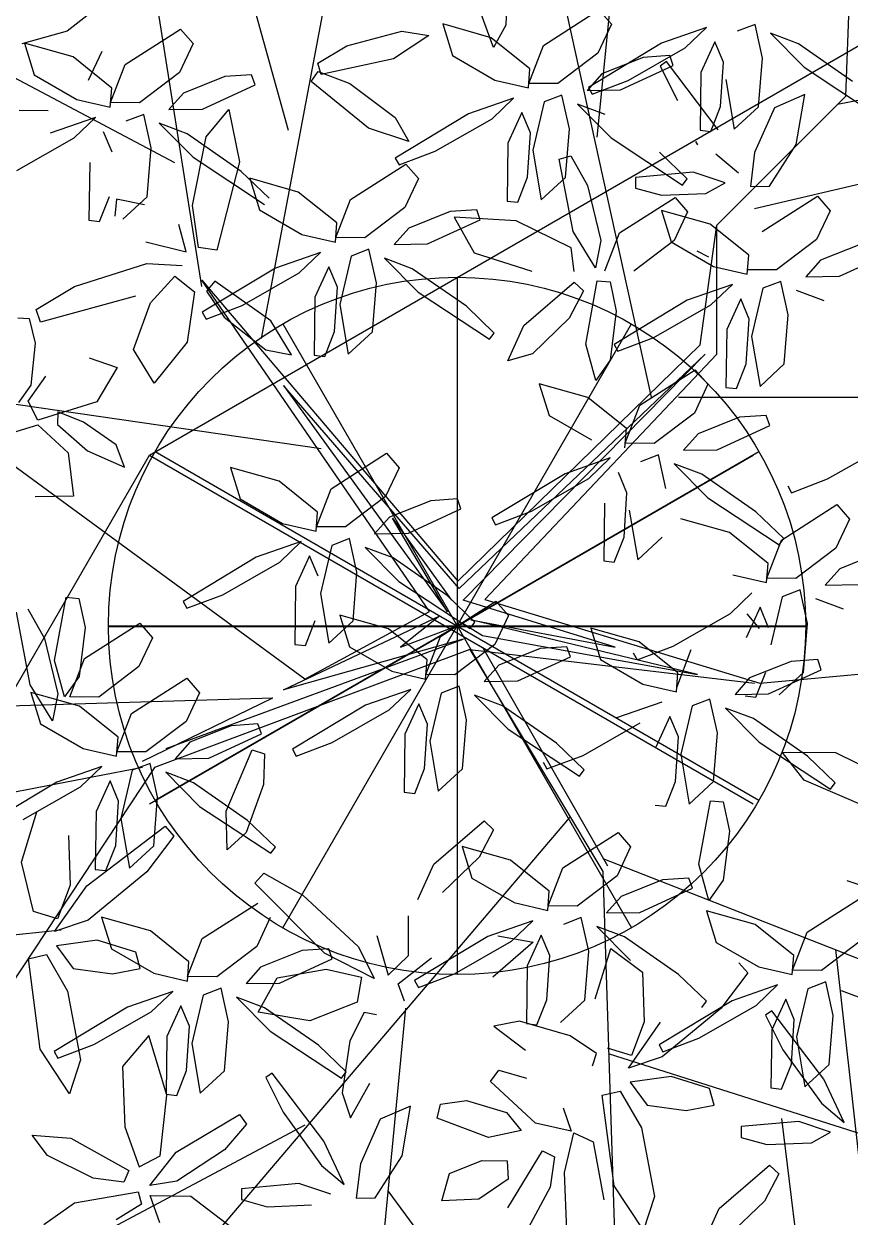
# Model space of a CAD drawing. Extents: x 8365 to 8547, y -347 to -272.
# Drawn here: x 8491.501 to 8492.212, y -305.168 to -304.141 of the extents above; entities that cross this region are included whole.
import ezdxf

# ---------------------------------------------------------------- set-up
doc = ezdxf.new("R2010")
doc.units = 0
doc.layers.get('0').update_dxf_attribs({"linetype": 'CONTINUOUS'})
doc.layers.add('1', color=7, linetype='CONTINUOUS')

msp = doc.modelspace()

# ---------------------------------------------------------------- linework, layer by layer
at = {"color": 44}
for p, q in [((8492.0408, -304.4619), (8491.9336, -303.9753)), ((8491.7053, -304.4115), (8491.7845, -303.9921)), ((8491.9942, -304.2382), (8492.0175, -304.0033)), ((8491.7286, -304.2326), (8491.668, -304.0145)), ((8491.654, -304.3668), (8491.6027, -304.0424)), ((8492.208, -304.2031), (8492.2133, -304.0648)), ((8491.6307, -304.2605), (8491.4303, -304.1543)), ((8492.0971, -304.314), (8492.208, -304.2031)), ((8492.1294, -304.2997), (8492.2972, -304.2605)), ((8492.0828, -304.4171), (8492.0971, -304.314)), ((8492.0971, -304.4249), (8492.0971, -304.314)), ((8491.8497, -304.6464), (8491.654, -304.3612)), ((8491.654, -304.3612), (8491.8743, -304.6202)), ((8491.8743, -304.6202), (8492.0828, -304.4171)), ((8492.087, -304.425), (8491.8753, -304.6265)), ((8491.8787, -304.6367), (8492.087, -304.425)), ((8491.8975, -304.6362), (8492.0971, -304.4249)), ((8491.7565, -304.5066), (8491.2578, -304.4339)), ((8491.8753, -304.6265), (8491.7241, -304.4519)), ((8491.7241, -304.4519), (8491.8652, -304.6467)), ((8492.0641, -304.4619), (8492.3484, -304.4619)), ((8491.7426, -304.7046), (8491.4722, -304.5066)), ((8491.8652, -304.6467), (8491.8181, -304.5661)), ((8491.8181, -304.5661), (8491.8686, -304.6367)), ((8492.0097, -304.677), (8491.8787, -304.6367)), ((8491.8975, -304.6362), (8492.134, -304.708)), ((8491.7241, -304.7139), (8491.8586, -304.6501)), ((8491.7426, -304.7046), (8491.8497, -304.6464)), ((8491.8586, -304.6501), (8491.8249, -304.677)), ((8491.8853, -304.6535), (8492.0097, -304.677)), ((8492.0803, -304.7005), (8491.8853, -304.6535)), ((8491.8249, -304.677), (8491.8787, -304.6568)), ((8491.8787, -304.6568), (8491.8955, -304.667)), ((8491.6233, -304.7644), (8491.8787, -304.6702)), ((8491.8787, -304.6702), (8491.7241, -304.7139)), ((8491.8955, -304.667), (8492.0803, -304.7005)), ((8491.8955, -304.677), (8492.003, -304.8652)), ((8491.8844, -304.6791), (8491.6131, -304.7807)), ((8491.8844, -304.6791), (8491.9989, -304.8702)), ((8491.8844, -304.6791), (8492.1294, -304.708)), ((8492.134, -304.708), (8492.3205, -304.6912)), ((8491.2159, -304.7359), (8491.715, -304.7206)), ((8491.6027, -304.7751), (8491.715, -304.7206)), ((8491.6027, -304.7807), (8491.2532, -304.8478)), ((8491.6131, -304.7807), (8491.4023, -305.0995)), ((8491.9702, -304.8236), (8491.6167, -305.2393)), ((8491.9989, -304.859), (8492.4277, -305.0268)), ((8491.9989, -304.8702), (8492.0129, -305.3008)), ((8491.5328, -304.9205), (8491.2718, -304.9485)), ((8492.1993, -304.9373), (8492.2273, -305.189)), ((8491.8291, -304.9877), (8491.7985, -305.3064)), ((8492.0035, -305.0268), (8492.3205, -305.1274)), ((8492.1527, -305.0827), (8492.1713, -305.2337)), ((8491.7425, -305.0883), (8491.5328, -305.2001)), ((8491.814, -305.1449), (8491.929, -305.3008))]:
    msp.add_line(p, q, dxfattribs=at)
at = {"color": 62}
for p, q in [((8491.9169, -304.098), (8491.9156, -304.1419)), ((8491.9049, -304.1612), (8491.8935, -304.1298)), ((8491.9478, -304.1593), (8491.9955, -304.1288)), ((8491.9955, -304.1288), (8492.0063, -304.1412)), ((8491.903, -304.1528), (8491.8612, -304.1409)), ((8491.8612, -304.1409), (8491.8696, -304.1681)), ((8491.9156, -304.1419), (8491.9049, -304.1612)), ((8492.0063, -304.1412), (8491.9946, -304.166)), ((8491.8493, -304.1508), (8491.8188, -304.1709)), ((8491.8259, -304.1471), (8491.8493, -304.1508)), ((8491.9362, -304.1794), (8491.903, -304.1528)), ((8492.0883, -304.1439), (8492.0494, -304.1574)), ((8492.0699, -304.1615), (8492.0883, -304.1439)), ((8491.9352, -304.192), (8491.9478, -304.1593)), ((8492.0494, -304.1574), (8491.9865, -304.1955)), ((8492.0207, -304.1896), (8492.0699, -304.1615)), ((8491.8696, -304.1681), (8491.9061, -304.1892)), ((8491.9946, -304.166), (8491.9602, -304.1922)), ((8492.0336, -304.1696), (8491.998, -304.1838)), ((8492.0565, -304.1681), (8492.0336, -304.1696)), ((8492.0537, -304.1733), (8492.0482, -304.1771)), ((8492.0596, -304.1767), (8492.0565, -304.1681)), ((8491.9349, -304.1959), (8491.9362, -304.1794)), ((8491.998, -304.1838), (8491.9854, -304.198)), ((8492.0143, -304.1975), (8492.0596, -304.1767)), ((8492.0482, -304.1771), (8492.0632, -304.2067)), ((8492.0834, -304.1826), (8492.0827, -304.2324)), ((8491.9061, -304.1892), (8491.9349, -304.1959)), ((8491.9602, -304.1922), (8491.9352, -304.192)), ((8491.9897, -304.2014), (8492.0207, -304.1896)), ((8491.9222, -304.2047), (8491.8833, -304.2182)), ((8491.9038, -304.2224), (8491.9222, -304.2047)), ((8491.9638, -304.2021), (8491.9484, -304.208)), ((8491.9702, -304.231), (8491.9638, -304.2021)), ((8491.9854, -304.198), (8492.0143, -304.1975)), ((8491.9865, -304.1955), (8491.9897, -304.2014)), ((8491.9484, -304.208), (8491.9386, -304.2494)), ((8492.0011, -304.2188), (8491.9772, -304.2098)), ((8491.9772, -304.2098), (8492.0062, -304.239)), ((8491.8833, -304.2182), (8491.8204, -304.2563)), ((8491.8546, -304.2504), (8491.9038, -304.2224)), ((8491.9293, -304.2171), (8491.9173, -304.2434)), ((8491.9367, -304.2346), (8491.9293, -304.2171)), ((8491.9342, -304.2728), (8491.9367, -304.2346)), ((8491.9668, -304.273), (8491.9702, -304.231)), ((8492.0827, -304.2324), (8492.0918, -304.2334)), ((8491.9173, -304.2434), (8491.9166, -304.2933)), ((8492.0062, -304.239), (8492.0676, -304.2795)), ((8491.8236, -304.2622), (8491.8546, -304.2504)), ((8491.9386, -304.2494), (8491.9459, -304.2923)), ((8491.9615, -304.2571), (8491.9715, -304.2544)), ((8491.9715, -304.2544), (8491.9858, -304.2798)), ((8492.0716, -304.2741), (8492.0476, -304.2511)), ((8491.8294, -304.2615), (8491.8402, -304.2739)), ((8491.9734, -304.3196), (8491.9615, -304.2571)), ((8491.8402, -304.2739), (8491.8285, -304.2987)), ((8491.9257, -304.2942), (8491.9342, -304.2728)), ((8491.9459, -304.2923), (8491.9668, -304.273)), ((8492.0768, -304.2683), (8492.0271, -304.2729)), ((8492.0271, -304.2729), (8492.0271, -304.2821)), ((8492.0676, -304.2795), (8492.0716, -304.2741)), ((8491.9858, -304.2798), (8491.9971, -304.3273)), ((8492.0271, -304.2821), (8492.0493, -304.2882)), ((8492.0493, -304.2882), (8492.0876, -304.2867)), ((8491.9166, -304.2933), (8491.9257, -304.2942)), ((8492.0134, -304.3206), (8492.0611, -304.2901)), ((8492.0611, -304.2901), (8492.0719, -304.3025)), ((8491.8675, -304.3023), (8491.8319, -304.3165)), ((8491.8904, -304.3008), (8491.8675, -304.3023)), ((8491.9245, -304.3103), (8491.871, -304.3072)), ((8491.871, -304.3072), (8491.8883, -304.3378)), ((8491.8935, -304.3094), (8491.8904, -304.3008)), ((8492.0913, -304.3131), (8492.0494, -304.3013)), ((8492.0494, -304.3013), (8492.0578, -304.3284)), ((8492.0719, -304.3025), (8492.0602, -304.3273)), ((8491.8482, -304.3302), (8491.8935, -304.3094)), ((8491.9716, -304.3336), (8491.9245, -304.3103)), ((8491.9927, -304.3506), (8491.9734, -304.3196)), ((8491.9971, -304.3273), (8491.9927, -304.3506)), ((8492.0008, -304.3533), (8492.0134, -304.3206)), ((8492.0602, -304.3273), (8492.0257, -304.3535)), ((8491.8193, -304.3307), (8491.8482, -304.3302)), ((8491.8883, -304.3378), (8491.9378, -304.3535)), ((8491.9743, -304.3538), (8491.9716, -304.3336)), ((8491.931, -304.4004), (8491.9744, -304.363)), ((8491.9744, -304.363), (8491.9823, -304.3706)), ((8491.9843, -304.4165), (8491.9942, -304.362)), ((8491.9942, -304.362), (8492.0052, -304.3629)), ((8492.0052, -304.3629), (8492.0105, -304.388)), ((8491.7512, -304.3761), (8491.7505, -304.426)), ((8491.8401, -304.3718), (8491.9015, -304.4122)), ((8491.9823, -304.3706), (8491.97, -304.3941)), ((8492.0716, -304.3786), (8492.0086, -304.4166)), ((8491.7725, -304.3822), (8491.7798, -304.425)), ((8492.0105, -304.388), (8492.0052, -304.4302)), ((8492.0428, -304.4108), (8492.092, -304.3827)), ((8491.97, -304.3941), (8491.9383, -304.4246)), ((8491.7596, -304.4269), (8491.7681, -304.4055)), ((8491.7798, -304.425), (8491.8007, -304.4057)), ((8491.9015, -304.4122), (8491.9055, -304.4068)), ((8491.9172, -304.4307), (8491.931, -304.4004)), ((8491.9928, -304.4477), (8491.9843, -304.4165)), ((8492.0086, -304.4166), (8492.0118, -304.4225)), ((8492.0118, -304.4225), (8492.0428, -304.4108)), ((8491.7505, -304.426), (8491.7596, -304.4269)), ((8491.9383, -304.4246), (8491.9172, -304.4307)), ((8492.0052, -304.4302), (8491.9928, -304.4477)), ((8492.0308, -304.4689), (8492.0785, -304.4384)), ((8492.0785, -304.4384), (8492.0893, -304.4509)), ((8491.9861, -304.4624), (8491.9442, -304.4505)), ((8491.9442, -304.4505), (8491.9527, -304.4777)), ((8492.0893, -304.4509), (8492.0777, -304.4757)), ((8492.0193, -304.4891), (8491.9861, -304.4624)), ((8492.0182, -304.5017), (8492.0308, -304.4689)), ((8491.9527, -304.4777), (8491.9891, -304.4988)), ((8492.0777, -304.4757), (8492.0432, -304.5018)), ((8492.018, -304.5055), (8492.0193, -304.4891)), ((8492.0432, -304.5018), (8492.0182, -304.5017)), ((8492.081, -304.4935), (8492.0684, -304.5077)), ((8491.7651, -304.5408), (8491.8128, -304.5103)), ((8491.8128, -304.5103), (8491.8236, -304.5228)), ((8492.0469, -304.5117), (8492.0315, -304.5176)), ((8492.0532, -304.5406), (8492.0469, -304.5117)), ((8491.8236, -304.5228), (8491.8119, -304.5475)), ((8492.0053, -304.5143), (8491.9664, -304.5279)), ((8491.9868, -304.532), (8492.0053, -304.5143)), ((8492.0842, -304.5284), (8492.0603, -304.5194)), ((8492.0603, -304.5194), (8492.0892, -304.5487)), ((8491.9664, -304.5279), (8491.9034, -304.5659)), ((8491.9376, -304.5601), (8491.9868, -304.532)), ((8492.0197, -304.5442), (8492.0124, -304.5267)), ((8491.7535, -304.561), (8491.7203, -304.5343)), ((8491.7525, -304.5735), (8491.7651, -304.5408)), ((8491.8119, -304.5475), (8491.7774, -304.5737)), ((8491.8509, -304.5512), (8491.8153, -304.5653)), ((8491.8738, -304.5496), (8491.8509, -304.5512)), ((8491.8769, -304.5582), (8491.8738, -304.5496)), ((8491.7522, -304.5774), (8491.7535, -304.561)), ((8491.8316, -304.5791), (8491.8769, -304.5582)), ((8491.9066, -304.5718), (8491.9376, -304.5601)), ((8491.7234, -304.5707), (8491.7522, -304.5774)), ((8491.7774, -304.5737), (8491.7525, -304.5735)), ((8491.8153, -304.5653), (8491.8026, -304.5795)), ((8491.9034, -304.5659), (8491.9066, -304.5718)), ((8491.7811, -304.5836), (8491.7657, -304.5895)), ((8491.7874, -304.6125), (8491.7811, -304.5836)), ((8491.8026, -304.5795), (8491.8316, -304.5791)), ((8491.7395, -304.5862), (8491.7006, -304.5998)), ((8491.7211, -304.6039), (8491.7395, -304.5862)), ((8491.7657, -304.5895), (8491.7559, -304.631)), ((8491.8184, -304.6003), (8491.7945, -304.5913)), ((8491.7945, -304.5913), (8491.8235, -304.6206)), ((8491.7466, -304.5986), (8491.7346, -304.6249)), ((8491.754, -304.6161), (8491.7466, -304.5986)), ((8491.8649, -304.6327), (8491.8184, -304.6003)), ((8491.7841, -304.6545), (8491.7874, -304.6125)), ((8491.7346, -304.6249), (8491.7339, -304.6748)), ((8491.8235, -304.6206), (8491.8849, -304.661)), ((8491.7559, -304.631), (8491.7632, -304.6738)), ((8491.8889, -304.6556), (8491.8649, -304.6327)), ((8491.8592, -304.668), (8491.9069, -304.6375)), ((8491.9069, -304.6375), (8491.9177, -304.6499)), ((8491.743, -304.6757), (8491.7515, -304.6543)), ((8491.7632, -304.6738), (8491.7841, -304.6545)), ((8491.8144, -304.6614), (8491.7726, -304.6496)), ((8491.7726, -304.6496), (8491.781, -304.6768)), ((8491.8849, -304.661), (8491.8889, -304.6556)), ((8491.9177, -304.6499), (8491.906, -304.6747)), ((8491.8477, -304.6881), (8491.8144, -304.6614)), ((8491.7339, -304.6748), (8491.743, -304.6757)), ((8491.781, -304.6768), (8491.8175, -304.6979)), ((8491.8466, -304.7007), (8491.8592, -304.668)), ((8491.906, -304.6747), (8491.8716, -304.7009)), ((8491.968, -304.6768), (8491.945, -304.6783)), ((8491.971, -304.6854), (8491.968, -304.6768)), ((8491.945, -304.6783), (8491.9094, -304.6925)), ((8491.9257, -304.7062), (8491.971, -304.6854)), ((8491.8463, -304.7046), (8491.8477, -304.6881)), ((8491.9094, -304.6925), (8491.8968, -304.7067)), ((8491.6411, -304.7038), (8491.6519, -304.7163)), ((8491.8175, -304.6979), (8491.8463, -304.7046)), ((8491.8716, -304.7009), (8491.8466, -304.7007)), ((8491.8968, -304.7067), (8491.9257, -304.7062)), ((8491.6519, -304.7163), (8491.6403, -304.7411)), ((8491.8336, -304.7134), (8491.7947, -304.7269)), ((8491.8152, -304.7311), (8491.8336, -304.7134)), ((8491.8598, -304.7167), (8491.85, -304.7581)), ((8491.8752, -304.7108), (8491.8598, -304.7167)), ((8491.8816, -304.7397), (8491.8752, -304.7108)), ((8491.7947, -304.7269), (8491.7318, -304.765)), ((8491.8407, -304.7258), (8491.8287, -304.7521)), ((8491.8481, -304.7433), (8491.8407, -304.7258)), ((8491.9125, -304.7275), (8491.8886, -304.7185)), ((8491.8886, -304.7185), (8491.9176, -304.7477)), ((8491.959, -304.7598), (8491.9125, -304.7275)), ((8491.766, -304.7591), (8491.8152, -304.7311)), ((8491.6792, -304.7447), (8491.6436, -304.7589)), ((8491.7022, -304.7431), (8491.6792, -304.7447)), ((8491.7052, -304.7518), (8491.7022, -304.7431)), ((8491.8456, -304.7815), (8491.8481, -304.7433)), ((8491.8782, -304.7817), (8491.8816, -304.7397)), ((8491.6599, -304.7726), (8491.7052, -304.7518)), ((8491.735, -304.7709), (8491.766, -304.7591)), ((8491.8287, -304.7521), (8491.828, -304.802)), ((8491.85, -304.7581), (8491.8573, -304.801)), ((8491.6748, -304.8182), (8491.6973, -304.7656)), ((8491.6973, -304.7656), (8491.7077, -304.7689)), ((8491.7077, -304.7689), (8491.707, -304.7954)), ((8491.7318, -304.765), (8491.735, -304.7709)), ((8491.631, -304.7731), (8491.6599, -304.7726)), ((8491.9477, -304.7761), (8491.9509, -304.7819)), ((8491.6229, -304.7848), (8491.6518, -304.8141)), ((8491.8371, -304.8029), (8491.8456, -304.7815)), ((8491.8573, -304.801), (8491.8782, -304.7817)), ((8491.6933, -304.8262), (8491.6468, -304.7938)), ((8491.707, -304.7954), (8491.6919, -304.8367)), ((8491.828, -304.802), (8491.8371, -304.8029)), ((8491.6518, -304.8141), (8491.7133, -304.8545)), ((8491.6757, -304.8516), (8491.6748, -304.8182)), ((8491.7172, -304.8491), (8491.6933, -304.8262)), ((8491.8536, -304.8639), (8491.8969, -304.8266)), ((8491.8969, -304.8266), (8491.9049, -304.8342)), ((8491.6919, -304.8367), (8491.6757, -304.8516)), ((8491.9049, -304.8342), (8491.8926, -304.8577)), ((8491.7133, -304.8545), (8491.7172, -304.8491)), ((8491.9196, -304.8605), (8491.8778, -304.8487)), ((8491.8778, -304.8487), (8491.8862, -304.8758)), ((8491.8926, -304.8577), (8491.8609, -304.8881)), ((8491.9529, -304.8872), (8491.9196, -304.8605)), ((8491.6996, -304.8803), (8491.7073, -304.8716)), ((8491.7073, -304.8716), (8491.7409, -304.8906)), ((8491.8398, -304.8943), (8491.8536, -304.8639)), ((8491.9518, -304.8998), (8491.9644, -304.867)), ((8491.7595, -304.9403), (8491.6996, -304.8803)), ((8491.8862, -304.8758), (8491.9227, -304.8969)), ((8491.7409, -304.8906), (8491.7887, -304.9349)), ((8491.9515, -304.9036), (8491.9529, -304.8872)), ((8491.6543, -304.9278), (8491.702, -304.8973)), ((8491.9227, -304.8969), (8491.9515, -304.9036)), ((8491.7128, -304.9098), (8491.7012, -304.9346)), ((8491.6428, -304.948), (8491.6096, -304.9213)), ((8491.6417, -304.9606), (8491.6543, -304.9278)), ((8491.7012, -304.9346), (8491.6667, -304.9608)), ((8491.7401, -304.9382), (8491.7045, -304.9524)), ((8491.7631, -304.9367), (8491.7401, -304.9382)), ((8491.7661, -304.9453), (8491.7631, -304.9367)), ((8491.6415, -304.9645), (8491.6428, -304.948)), ((8491.7045, -304.9524), (8491.6919, -304.9666)), ((8491.7187, -304.9615), (8491.7609, -304.9543)), ((8491.7208, -304.9661), (8491.7661, -304.9453)), ((8491.6126, -304.9577), (8491.6415, -304.9645)), ((8491.6667, -304.9608), (8491.6417, -304.9606)), ((8491.7023, -304.9913), (8491.7187, -304.9615)), ((8491.6704, -304.9706), (8491.655, -304.9765)), ((8491.6767, -304.9996), (8491.6704, -304.9706)), ((8491.6919, -304.9666), (8491.7208, -304.9661)), ((8491.655, -304.9765), (8491.6452, -305.018)), ((8491.7077, -304.9874), (8491.6838, -304.9783)), ((8491.6838, -304.9783), (8491.7127, -305.0076)), ((8491.7876, -304.9827), (8491.7469, -304.9986)), ((8491.5611, -305.019), (8491.6103, -304.9909)), ((8491.6432, -305.0032), (8491.6359, -304.9857)), ((8491.7469, -304.9986), (8491.7023, -304.9913)), ((8491.7542, -305.0197), (8491.7077, -304.9874)), ((8491.6407, -305.0414), (8491.6432, -305.0032)), ((8491.6734, -305.0416), (8491.6767, -304.9996)), ((8491.6082, -305.0112), (8491.5855, -305.0379)), ((8491.6237, -305.0625), (8491.6082, -305.0112)), ((8491.6239, -305.012), (8491.6232, -305.0618)), ((8491.7127, -305.0076), (8491.7742, -305.0481)), ((8491.7813, -305.0158), (8491.7746, -305.0607)), ((8491.5401, -305.0614), (8491.5148, -305.023)), ((8491.5269, -305.0249), (8491.5301, -305.0308)), ((8491.5301, -305.0308), (8491.5611, -305.019)), ((8491.6452, -305.018), (8491.6525, -305.0609)), ((8491.7781, -305.0426), (8491.7542, -305.0197)), ((8491.5496, -305.0323), (8491.5401, -305.0614)), ((8491.5855, -305.0379), (8491.5877, -305.0898)), ((8491.6323, -305.0628), (8491.6407, -305.0414)), ((8491.6525, -305.0609), (8491.6734, -305.0416)), ((8491.7145, -305.0436), (8491.709, -305.0475)), ((8491.759, -305.1022), (8491.7145, -305.0436)), ((8491.7742, -305.0481), (8491.7781, -305.0426)), ((8491.709, -305.0475), (8491.7239, -305.0771)), ((8491.6179, -305.1147), (8491.6237, -305.0625)), ((8491.6232, -305.0618), (8491.6323, -305.0628)), ((8491.7746, -305.0607), (8491.7817, -305.0821)), ((8491.7239, -305.0771), (8491.757, -305.123)), ((8491.6318, -305.1117), (8491.6863, -305.0791)), ((8491.6924, -305.0876), (8491.6733, -305.1097)), ((8491.6863, -305.0791), (8491.6924, -305.0876)), ((8491.5211, -305.1146), (8491.508, -305.0969)), ((8491.508, -305.0969), (8491.5413, -305.0995)), ((8491.5877, -305.0898), (8491.5999, -305.1242)), ((8491.5413, -305.0995), (8491.5912, -305.1274)), ((8491.7765, -305.1395), (8491.759, -305.1022)), ((8491.5605, -305.134), (8491.5211, -305.1146)), ((8491.5999, -305.1242), (8491.6179, -305.1147)), ((8491.6092, -305.1404), (8491.6318, -305.1117)), ((8491.6733, -305.1097), (8491.6325, -305.1366)), ((8491.5912, -305.1274), (8491.5868, -305.1375)), ((8491.757, -305.123), (8491.7765, -305.1395)), ((8491.5868, -305.1375), (8491.5605, -305.134)), ((8491.6325, -305.1366), (8491.6092, -305.1404)), ((8491.7375, -305.1387), (8491.6879, -305.1432)), ((8491.5179, -305.1738), (8491.5444, -305.1551))]:
    msp.add_line(p, q, dxfattribs=at)
at = {"color": 60}
for p, q in [((8491.5575, -304.132), (8491.5379, -304.1472)), ((8491.5379, -304.1472), (8491.499, -304.1581)), ((8491.5879, -304.1758), (8491.6356, -304.1453)), ((8491.6356, -304.1453), (8491.6464, -304.1578)), ((8491.7787, -304.1597), (8491.8259, -304.1471)), ((8491.5431, -304.1693), (8491.5013, -304.1575)), ((8491.5013, -304.1575), (8491.5097, -304.1847)), ((8491.6464, -304.1578), (8491.6347, -304.1826)), ((8491.7537, -304.1746), (8491.7787, -304.1597)), ((8491.5764, -304.196), (8491.5431, -304.1693)), ((8491.5678, -304.1646), (8491.5561, -304.1894)), ((8491.8188, -304.1709), (8491.7567, -304.1845)), ((8491.5753, -304.2086), (8491.5879, -304.1758)), ((8491.6347, -304.1826), (8491.6003, -304.2088)), ((8491.748, -304.1903), (8491.7539, -304.1818)), ((8491.7567, -304.1845), (8491.7537, -304.1746)), ((8491.7539, -304.1818), (8491.7812, -304.1922)), ((8491.5097, -304.1847), (8491.5462, -304.2058)), ((8491.6737, -304.1862), (8491.6381, -304.2004)), ((8491.6544, -304.2141), (8491.6997, -304.1933)), ((8491.6966, -304.1847), (8491.6737, -304.1862)), ((8491.6997, -304.1933), (8491.6966, -304.1847)), ((8491.7972, -304.2306), (8491.748, -304.1903)), ((8491.7812, -304.1922), (8491.8203, -304.2214)), ((8491.575, -304.2125), (8491.5764, -304.196)), ((8491.6381, -304.2004), (8491.6255, -304.2146)), ((8491.5462, -304.2058), (8491.575, -304.2125)), ((8491.6003, -304.2088), (8491.5753, -304.2086)), ((8491.6255, -304.2146), (8491.6544, -304.2141)), ((8491.6575, -304.2379), (8491.6772, -304.2144)), ((8491.6772, -304.2144), (8491.6864, -304.2595)), ((8491.5217, -304.2155), (8491.4967, -304.2154)), ((8491.5623, -304.2213), (8491.5234, -304.2348)), ((8491.5439, -304.239), (8491.5623, -304.2213)), ((8491.6039, -304.2187), (8491.5885, -304.2245)), ((8491.6103, -304.2476), (8491.6039, -304.2187)), ((8491.8203, -304.2214), (8491.8319, -304.242)), ((8491.5768, -304.2512), (8491.5694, -304.2337)), ((8491.6412, -304.2354), (8491.6173, -304.2263)), ((8491.6173, -304.2263), (8491.6463, -304.2556)), ((8491.6877, -304.2677), (8491.6412, -304.2354)), ((8491.8319, -304.242), (8491.7972, -304.2306)), ((8491.4947, -304.267), (8491.5439, -304.239)), ((8491.6458, -304.297), (8491.6575, -304.2379)), ((8492.0788, -304.2419), (8492.0804, -304.2448)), ((8491.6069, -304.2896), (8491.6103, -304.2476)), ((8491.6463, -304.2556), (8491.7077, -304.2961)), ((8491.5574, -304.26), (8491.5567, -304.3098)), ((8491.6864, -304.2595), (8491.6668, -304.3355)), ((8491.7817, -304.292), (8491.8294, -304.2615)), ((8491.8204, -304.2563), (8491.8236, -304.2622)), ((8491.7117, -304.2907), (8491.6877, -304.2677)), ((8491.7369, -304.2855), (8491.6951, -304.2736)), ((8491.6951, -304.2736), (8491.7035, -304.3008)), ((8491.7701, -304.3121), (8491.7369, -304.2855)), ((8491.5658, -304.3108), (8491.5743, -304.2894)), ((8491.5806, -304.2917), (8491.579, -304.3063)), ((8491.6045, -304.2964), (8491.5806, -304.2917)), ((8491.586, -304.3089), (8491.6069, -304.2896)), ((8491.6511, -304.3331), (8491.6458, -304.297)), ((8491.7691, -304.3247), (8491.7817, -304.292)), ((8491.7035, -304.3008), (8491.74, -304.3219)), ((8491.8285, -304.2987), (8491.7941, -304.3249)), ((8491.5567, -304.3098), (8491.5658, -304.3108)), ((8491.6403, -304.3369), (8491.6342, -304.3133)), ((8491.7688, -304.3286), (8491.7701, -304.3121)), ((8491.8319, -304.3165), (8491.8193, -304.3307)), ((8491.74, -304.3219), (8491.7688, -304.3286)), ((8491.7941, -304.3249), (8491.7691, -304.3247)), ((8491.6058, -304.3283), (8491.6403, -304.3369)), ((8491.6668, -304.3355), (8491.6511, -304.3331)), ((8491.7561, -304.3374), (8491.7172, -304.3509)), ((8491.7377, -304.3551), (8491.7561, -304.3374)), ((8491.7977, -304.3348), (8491.7823, -304.3407)), ((8491.8041, -304.3637), (8491.7977, -304.3348)), ((8492.0901, -304.3414), (8492.08, -304.3365)), ((8491.5443, -304.3667), (8491.6065, -304.347)), ((8491.6065, -304.347), (8491.6371, -304.3486)), ((8491.7823, -304.3407), (8491.7725, -304.3822)), ((8491.835, -304.3515), (8491.8111, -304.3425)), ((8491.8111, -304.3425), (8491.8401, -304.3718)), ((8491.6097, -304.3808), (8491.6306, -304.3578)), ((8491.6306, -304.3578), (8491.6475, -304.3715)), ((8491.7172, -304.3509), (8491.6543, -304.389)), ((8491.6885, -304.3832), (8491.7377, -304.3551)), ((8491.7632, -304.3498), (8491.7512, -304.3761)), ((8491.7706, -304.3673), (8491.7632, -304.3498)), ((8491.8815, -304.3838), (8491.835, -304.3515)), ((8491.5112, -304.3865), (8491.5443, -304.3667)), ((8491.6651, -304.3623), (8491.658, -304.3707)), ((8491.7134, -304.3962), (8491.6651, -304.3623)), ((8491.7681, -304.4055), (8491.7706, -304.3673)), ((8491.8007, -304.4057), (8491.8041, -304.3637)), ((8491.5968, -304.375), (8491.5151, -304.3975)), ((8491.6475, -304.3715), (8491.6413, -304.4148)), ((8491.658, -304.3707), (8491.6732, -304.3933)), ((8491.5151, -304.3975), (8491.5112, -304.3865)), ((8491.5951, -304.421), (8491.6097, -304.3808)), ((8491.6543, -304.389), (8491.6575, -304.3949)), ((8491.6575, -304.3949), (8491.6885, -304.3832)), ((8491.9055, -304.4068), (8491.8815, -304.3838)), ((8491.4956, -304.3937), (8491.5053, -304.3943)), ((8491.5053, -304.3943), (8491.5106, -304.4156)), ((8491.6732, -304.3933), (8491.709, -304.4212)), ((8491.7311, -304.4256), (8491.7134, -304.3962)), ((8491.5106, -304.4156), (8491.5068, -304.4516)), ((8491.6413, -304.4148), (8491.6129, -304.45)), ((8491.5569, -304.4282), (8491.5809, -304.4365)), ((8491.6129, -304.45), (8491.5951, -304.421)), ((8491.709, -304.4212), (8491.7311, -304.4256)), ((8491.5809, -304.4365), (8491.5635, -304.4661)), ((8491.5044, -304.4655), (8491.5196, -304.4439)), ((8491.5068, -304.4516), (8491.4961, -304.4667)), ((8491.5127, -304.4819), (8491.5044, -304.4655)), ((8491.5635, -304.4661), (8491.5127, -304.4819)), ((8491.5301, -304.4747), (8491.5296, -304.4855)), ((8491.5521, -304.4834), (8491.5301, -304.4747)), ((8491.4912, -304.4923), (8491.5129, -304.4857)), ((8491.5129, -304.4857), (8491.539, -304.5098)), ((8491.5296, -304.4855), (8491.5555, -304.5083)), ((8491.5802, -304.5029), (8491.5521, -304.4834)), ((8491.539, -304.5098), (8491.5436, -304.5471)), ((8491.5555, -304.5083), (8491.5874, -304.5223)), ((8491.5874, -304.5223), (8491.5802, -304.5029)), ((8491.7203, -304.5343), (8491.6785, -304.5224)), ((8491.6785, -304.5224), (8491.6869, -304.5496)), ((8491.5436, -304.5471), (8491.5105, -304.5477)), ((8491.6869, -304.5496), (8491.7234, -304.5707)), ((8491.7006, -304.5998), (8491.6377, -304.6378)), ((8491.6719, -304.632), (8491.7211, -304.6039)), ((8491.5272, -304.6886), (8491.5371, -304.6342)), ((8491.5371, -304.6342), (8491.5481, -304.6351)), ((8491.5481, -304.6351), (8491.5534, -304.6602)), ((8491.6409, -304.6437), (8491.6719, -304.632)), ((8491.5043, -304.6442), (8491.5186, -304.6696)), ((8491.6377, -304.6378), (8491.6409, -304.6437)), ((8491.5062, -304.7094), (8491.4943, -304.6469)), ((8491.5529, -304.687), (8491.6006, -304.6566)), ((8491.6006, -304.6566), (8491.6114, -304.669)), ((8491.5534, -304.6602), (8491.5482, -304.7024)), ((8491.5186, -304.6696), (8491.5299, -304.7172)), ((8491.6114, -304.669), (8491.5997, -304.6938)), ((8491.5403, -304.7198), (8491.5529, -304.687)), ((8491.5357, -304.7199), (8491.5272, -304.6886)), ((8491.5997, -304.6938), (8491.5653, -304.72)), ((8491.5482, -304.7024), (8491.5357, -304.7199)), ((8491.5934, -304.7343), (8491.6411, -304.7038)), ((8491.5255, -304.7404), (8491.5062, -304.7094)), ((8491.5486, -304.7278), (8491.5068, -304.716)), ((8491.5068, -304.716), (8491.5152, -304.7431)), ((8491.5299, -304.7172), (8491.5255, -304.7404)), ((8491.5653, -304.72), (8491.5403, -304.7198)), ((8491.5819, -304.7545), (8491.5486, -304.7278)), ((8491.5808, -304.7671), (8491.5934, -304.7343)), ((8491.5152, -304.7431), (8491.5517, -304.7642)), ((8491.6403, -304.7411), (8491.6058, -304.7672)), ((8491.5806, -304.7709), (8491.5819, -304.7545)), ((8491.6436, -304.7589), (8491.631, -304.7731)), ((8491.5517, -304.7642), (8491.5806, -304.7709)), ((8491.6058, -304.7672), (8491.5808, -304.7671)), ((8491.5679, -304.7797), (8491.529, -304.7933)), ((8491.5494, -304.7974), (8491.5679, -304.7797)), ((8491.6094, -304.7771), (8491.594, -304.783)), ((8491.6158, -304.806), (8491.6094, -304.7771)), ((8491.594, -304.783), (8491.5843, -304.8245)), ((8491.6468, -304.7938), (8491.6229, -304.7848)), ((8491.529, -304.7933), (8491.466, -304.8313)), ((8491.5002, -304.8255), (8491.5494, -304.7974)), ((8491.575, -304.7921), (8491.563, -304.8185)), ((8491.5823, -304.8096), (8491.575, -304.7921)), ((8491.5798, -304.8479), (8491.5823, -304.8096)), ((8491.6125, -304.8481), (8491.6158, -304.806)), ((8491.4986, -304.8622), (8491.5118, -304.8189)), ((8491.563, -304.8185), (8491.5622, -304.8683)), ((8491.5548, -304.8824), (8491.6222, -304.831)), ((8491.5843, -304.8245), (8491.5916, -304.8674)), ((8491.6222, -304.831), (8491.6298, -304.8398)), ((8491.5392, -304.8391), (8491.5407, -304.8819)), ((8491.6298, -304.8398), (8491.6065, -304.8705)), ((8491.5714, -304.8693), (8491.5798, -304.8479)), ((8491.5916, -304.8674), (8491.6125, -304.8481)), ((8491.509, -304.9046), (8491.4986, -304.8622)), ((8491.6065, -304.8705), (8491.5562, -304.912)), ((8491.5622, -304.8683), (8491.5714, -304.8693)), ((8491.5272, -304.9219), (8491.5548, -304.8824)), ((8491.5407, -304.8819), (8491.5298, -304.911)), ((8491.5298, -304.911), (8491.509, -304.9046)), ((8491.5562, -304.912), (8491.5272, -304.9219)), ((8491.6096, -304.9213), (8491.5677, -304.9095)), ((8491.5677, -304.9095), (8491.5761, -304.9367)), ((8491.5639, -304.9291), (8491.5287, -304.934)), ((8491.597, -304.9395), (8491.5639, -304.9291)), ((8491.5046, -304.9452), (8491.5201, -304.9416)), ((8491.5201, -304.9416), (8491.5384, -304.9731)), ((8491.5287, -304.934), (8491.5431, -304.9536)), ((8491.5761, -304.9367), (8491.6126, -304.9577)), ((8491.6008, -304.9536), (8491.597, -304.9395)), ((8491.5148, -305.023), (8491.5046, -304.9452)), ((8491.5431, -304.9536), (8491.577, -304.9582)), ((8491.577, -304.9582), (8491.6008, -304.9536)), ((8491.5384, -304.9731), (8491.5496, -305.0323)), ((8491.6288, -304.9733), (8491.5899, -304.9868)), ((8491.6103, -304.9909), (8491.6288, -304.9733)), ((8491.5899, -304.9868), (8491.5269, -305.0249)), ((8491.6359, -304.9857), (8491.6239, -305.012))]:
    msp.add_line(p, q, dxfattribs=at)
at = {"color": 64}
for p, q in [((8492.1299, -304.1413), (8492.1145, -304.1471)), ((8492.1363, -304.1702), (8492.1299, -304.1413)), ((8492.1672, -304.158), (8492.1433, -304.1489)), ((8492.1433, -304.1489), (8492.1723, -304.1782)), ((8492.0954, -304.1563), (8492.0834, -304.1826)), ((8492.1028, -304.1738), (8492.0954, -304.1563)), ((8492.2137, -304.1903), (8492.1672, -304.158)), ((8492.0982, -304.2319), (8492.0537, -304.1733)), ((8492.1003, -304.212), (8492.1028, -304.1738)), ((8492.1329, -304.2122), (8492.1363, -304.1702)), ((8492.1723, -304.1782), (8492.2337, -304.2187)), ((8492.1047, -304.1886), (8492.112, -304.2315)), ((8492.1728, -304.2017), (8492.1466, -304.213)), ((8492.1654, -304.2446), (8492.1728, -304.2017)), ((8492.0918, -304.2334), (8492.1003, -304.212)), ((8492.112, -304.2315), (8492.1329, -304.2122)), ((8492.1466, -304.213), (8492.1295, -304.2515)), ((8492.223, -304.206), (8492.2008, -304.2102)), ((8492.1424, -304.2804), (8492.1654, -304.2446)), ((8492.0963, -304.2527), (8492.1158, -304.2691)), ((8492.1295, -304.2515), (8492.1259, -304.2808)), ((8492.1042, -304.2775), (8492.0768, -304.2683)), ((8492.0876, -304.2867), (8492.1042, -304.2775)), ((8492.1259, -304.2808), (8492.1424, -304.2804)), ((8492.136, -304.3196), (8492.1837, -304.2891)), ((8492.1837, -304.2891), (8492.1945, -304.3016)), ((8492.1945, -304.3016), (8492.1829, -304.3264)), ((8492.1245, -304.3398), (8492.0913, -304.3131)), ((8492.1829, -304.3264), (8492.1484, -304.3525)), ((8492.0578, -304.3284), (8492.0943, -304.3495)), ((8492.2218, -304.33), (8492.1862, -304.3442)), ((8492.2025, -304.3579), (8492.2478, -304.3371)), ((8492.1232, -304.3562), (8492.1245, -304.3398)), ((8492.1862, -304.3442), (8492.1736, -304.3584)), ((8492.0943, -304.3495), (8492.1232, -304.3562)), ((8492.1484, -304.3525), (8492.1234, -304.3524)), ((8492.1736, -304.3584), (8492.2025, -304.3579)), ((8492.1105, -304.365), (8492.0716, -304.3786)), ((8492.092, -304.3827), (8492.1105, -304.365)), ((8492.1367, -304.3683), (8492.1269, -304.4098)), ((8492.1521, -304.3624), (8492.1367, -304.3683)), ((8492.1584, -304.3913), (8492.1521, -304.3624)), ((8492.1176, -304.3774), (8492.1056, -304.4038)), ((8492.1249, -304.3949), (8492.1176, -304.3774)), ((8492.1894, -304.3791), (8492.1655, -304.3701)), ((8492.1224, -304.4332), (8492.1249, -304.3949)), ((8492.1551, -304.4334), (8492.1584, -304.3913)), ((8492.1056, -304.4038), (8492.1049, -304.4536)), ((8492.1269, -304.4098), (8492.1342, -304.4527)), ((8492.114, -304.4546), (8492.1224, -304.4332)), ((8492.1342, -304.4527), (8492.1551, -304.4334)), ((8492.1049, -304.4536), (8492.114, -304.4546)), ((8492.1166, -304.4793), (8492.081, -304.4935)), ((8492.1396, -304.4777), (8492.1166, -304.4793)), ((8492.1426, -304.4864), (8492.1396, -304.4777)), ((8492.0973, -304.5072), (8492.1426, -304.4864)), ((8492.0684, -304.5077), (8492.0973, -304.5072)), ((8492.1923, -304.5324), (8492.2415, -304.5044)), ((8492.1307, -304.5608), (8492.0842, -304.5284)), ((8492.1613, -304.5442), (8492.1923, -304.5324)), ((8492.1581, -304.5383), (8492.1613, -304.5442)), ((8492.0004, -304.5531), (8491.9997, -304.6029)), ((8492.0172, -304.5825), (8492.0197, -304.5442)), ((8492.0892, -304.5487), (8492.1507, -304.5891)), ((8492.0217, -304.5591), (8492.029, -304.6019)), ((8492.1546, -304.5837), (8492.1307, -304.5608)), ((8492.1526, -304.585), (8492.2004, -304.5545)), ((8492.2004, -304.5545), (8492.2112, -304.567)), ((8492.1079, -304.5785), (8492.066, -304.5667)), ((8492.2112, -304.567), (8492.1995, -304.5918)), ((8492.0088, -304.6039), (8492.0172, -304.5825)), ((8492.029, -304.6019), (8492.0499, -304.5826)), ((8492.1411, -304.6052), (8492.1079, -304.5785)), ((8492.1507, -304.5891), (8492.1546, -304.5837)), ((8492.14, -304.6178), (8492.1526, -304.585)), ((8492.1995, -304.5918), (8492.165, -304.6179)), ((8491.9997, -304.6029), (8492.0088, -304.6039)), ((8492.1398, -304.6216), (8492.1411, -304.6052)), ((8492.2384, -304.5954), (8492.2029, -304.6096)), ((8492.1109, -304.6149), (8492.1398, -304.6216)), ((8492.2029, -304.6096), (8492.1902, -304.6238)), ((8492.165, -304.6179), (8492.14, -304.6178)), ((8492.1902, -304.6238), (8492.2192, -304.6233)), ((8492.1087, -304.6481), (8492.1271, -304.6305)), ((8492.1533, -304.6337), (8492.1435, -304.6752)), ((8492.1687, -304.6278), (8492.1533, -304.6337)), ((8492.175, -304.6568), (8492.1687, -304.6278)), ((8492.206, -304.6445), (8492.1821, -304.6355)), ((8492.1342, -304.6428), (8492.1222, -304.6692)), ((8492.1416, -304.6604), (8492.1342, -304.6428)), ((8492.0594, -304.6762), (8492.1087, -304.6481)), ((8492.1228, -304.6485), (8492.1336, -304.661)), ((8492.0303, -304.6725), (8491.9885, -304.6607)), ((8491.9885, -304.6607), (8491.9969, -304.6878)), ((8492.1717, -304.6988), (8492.175, -304.6568)), ((8492.0284, -304.6879), (8492.0594, -304.6762)), ((8492.0636, -304.6992), (8492.0303, -304.6725)), ((8492.0252, -304.6821), (8492.0284, -304.6879)), ((8492.0625, -304.7118), (8492.0751, -304.679)), ((8491.9969, -304.6878), (8492.0334, -304.7089)), ((8492.1609, -304.6894), (8492.1253, -304.7036)), ((8492.1416, -304.7173), (8492.1869, -304.6965)), ((8492.1839, -304.6878), (8492.1609, -304.6894)), ((8492.1869, -304.6965), (8492.1839, -304.6878)), ((8492.0623, -304.7156), (8492.0636, -304.6992)), ((8492.1253, -304.7036), (8492.1127, -304.7178)), ((8492.1306, -304.72), (8492.1391, -304.6986)), ((8492.1508, -304.7181), (8492.1717, -304.6988)), ((8492.0334, -304.7089), (8492.0623, -304.7156)), ((8492.1127, -304.7178), (8492.1416, -304.7173)), ((8492.0496, -304.7245), (8492.0107, -304.738)), ((8492.0757, -304.7277), (8492.066, -304.7692)), ((8492.0911, -304.7218), (8492.0757, -304.7277)), ((8492.0975, -304.7508), (8492.0911, -304.7218)), ((8492.1215, -304.719), (8492.1306, -304.72)), ((8492.0567, -304.7368), (8492.0447, -304.7632)), ((8492.064, -304.7544), (8492.0567, -304.7368)), ((8492.1285, -304.7385), (8492.1046, -304.7295)), ((8492.1046, -304.7295), (8492.1335, -304.7588)), ((8491.9176, -304.7477), (8491.979, -304.7882)), ((8491.9819, -304.7702), (8492.0311, -304.7421)), ((8492.0615, -304.7926), (8492.064, -304.7544)), ((8492.0942, -304.7928), (8492.0975, -304.7508)), ((8491.983, -304.7828), (8491.959, -304.7598)), ((8492.066, -304.7692), (8492.0733, -304.8121)), ((8491.9509, -304.7819), (8491.9819, -304.7702)), ((8491.979, -304.7882), (8491.983, -304.7828)), ((8492.0531, -304.814), (8492.0615, -304.7926)), ((8492.0733, -304.8121), (8492.0942, -304.7928)), ((8492.0817, -304.8638), (8492.0916, -304.8093)), ((8492.0916, -304.8093), (8492.1025, -304.8102)), ((8492.1025, -304.8102), (8492.1079, -304.8353)), ((8492.0439, -304.813), (8492.0531, -304.814)), ((8491.9644, -304.867), (8492.0121, -304.8365)), ((8492.0121, -304.8365), (8492.0229, -304.849)), ((8492.1079, -304.8353), (8492.1026, -304.8775)), ((8492.0229, -304.849), (8492.0112, -304.8738)), ((8492.0902, -304.895), (8492.0817, -304.8638)), ((8492.0112, -304.8738), (8491.9768, -304.8999)), ((8492.0502, -304.8774), (8492.0146, -304.8916)), ((8492.0731, -304.8758), (8492.0502, -304.8774)), ((8492.0762, -304.8845), (8492.0731, -304.8758)), ((8492.1026, -304.8775), (8492.0902, -304.895)), ((8492.0146, -304.8916), (8492.002, -304.9058)), ((8492.0309, -304.9053), (8492.0762, -304.8845)), ((8491.9768, -304.8999), (8491.9518, -304.8998)), ((8491.8316, -304.9424), (8491.8317, -304.9082)), ((8491.9388, -304.9125), (8491.8999, -304.926)), ((8491.9204, -304.9301), (8491.9388, -304.9125)), ((8491.9804, -304.9098), (8491.965, -304.9157)), ((8491.9868, -304.9388), (8491.9804, -304.9098)), ((8492.002, -304.9058), (8492.0309, -304.9053)), ((8492.13, -304.9158), (8492.0882, -304.904)), ((8492.0882, -304.904), (8492.0966, -304.9311)), ((8492.0177, -304.9265), (8491.9938, -304.9175)), ((8491.9938, -304.9175), (8492.0228, -304.9468)), ((8491.8045, -304.9251), (8491.8141, -304.9593)), ((8491.8999, -304.926), (8491.837, -304.964)), ((8491.8712, -304.9582), (8491.9204, -304.9301)), ((8491.9389, -304.931), (8491.9042, -304.9612)), ((8491.9087, -304.9255), (8491.9389, -304.931)), ((8491.9459, -304.9248), (8491.9339, -304.9512)), ((8491.9533, -304.9423), (8491.9459, -304.9248)), ((8492.0642, -304.9589), (8492.0177, -304.9265)), ((8492.0966, -304.9311), (8492.1331, -304.9522)), ((8491.8023, -304.9623), (8491.7595, -304.9403)), ((8491.7887, -304.9349), (8491.8023, -304.9623)), ((8491.8141, -304.9593), (8491.8316, -304.9424)), ((8491.9508, -304.9806), (8491.9533, -304.9423)), ((8491.9834, -304.9808), (8491.9868, -304.9388)), ((8491.9925, -304.9797), (8492.0057, -304.9364)), ((8492.0057, -304.9364), (8492.033, -304.9567)), ((8491.7609, -304.9543), (8491.7912, -304.9612)), ((8491.8227, -304.9668), (8491.8515, -304.9444)), ((8491.9339, -304.9512), (8491.9332, -305.001)), ((8492.116, -304.9486), (8492.1237, -304.9573)), ((8491.7912, -304.9612), (8491.7876, -304.9827)), ((8491.837, -304.964), (8491.8402, -304.9699)), ((8491.8402, -304.9699), (8491.8712, -304.9582)), ((8492.033, -304.9567), (8492.0345, -304.9994)), ((8492.0882, -304.9818), (8492.0642, -304.9589)), ((8492.1237, -304.9573), (8492.1004, -304.9881)), ((8491.8284, -304.9817), (8491.8227, -304.9668)), ((8491.9423, -305.002), (8491.9508, -304.9806)), ((8491.9625, -305.0001), (8491.9834, -304.9808)), ((8492.1103, -304.9813), (8492.0474, -305.0193)), ((8492.0842, -304.9873), (8492.0882, -304.9818)), ((8491.7935, -304.9914), (8491.7813, -305.0158)), ((8491.8043, -304.9935), (8491.7935, -304.9914)), ((8492.1004, -304.9881), (8492.0501, -305.0295)), ((8492.0816, -305.0135), (8492.1308, -304.9854)), ((8491.9273, -304.9989), (8491.9051, -305.0031)), ((8491.9051, -305.0031), (8491.9325, -305.0238)), ((8491.9709, -305.0115), (8491.9273, -304.9989)), ((8491.9332, -305.001), (8491.9423, -305.002)), ((8492.0211, -305.0395), (8492.0486, -304.9999)), ((8492.0345, -304.9994), (8492.0237, -305.0286)), ((8491.9934, -305.0268), (8491.9709, -305.0115)), ((8492.0506, -305.0252), (8492.0816, -305.0135)), ((8492.0237, -305.0286), (8492.0029, -305.0221)), ((8492.0474, -305.0193), (8492.0506, -305.0252)), ((8491.99, -305.0373), (8491.9934, -305.0268)), ((8492.0501, -305.0295), (8492.0211, -305.0395)), ((8491.9022, -305.0509), (8491.9094, -305.041)), ((8491.9094, -305.041), (8491.9332, -305.0481)), ((8491.7817, -305.0821), (8491.7986, -305.0522)), ((8491.9411, -305.0866), (8491.9022, -305.0509)), ((8491.8593, -305.0704), (8491.8815, -305.0673)), ((8491.8815, -305.0673), (8491.9162, -305.0776)), ((8492.0087, -305.1405), (8491.9985, -305.0627)), ((8491.8335, -305.0721), (8491.8074, -305.0833)), ((8491.8262, -305.1149), (8491.8335, -305.0721)), ((8491.8564, -305.0823), (8491.8593, -305.0704)), ((8491.9647, -305.0735), (8491.9717, -305.0937)), ((8491.8074, -305.0833), (8491.7903, -305.1218)), ((8491.9006, -305.0991), (8491.8564, -305.0823)), ((8491.9162, -305.0776), (8491.9286, -305.0931)), ((8491.9717, -305.0937), (8491.9411, -305.0866)), ((8491.9286, -305.0931), (8491.9006, -305.0991)), ((8491.966, -305.1291), (8491.9741, -305.095)), ((8491.9741, -305.095), (8491.9907, -305.1028)), ((8491.9907, -305.1028), (8491.9997, -305.1526)), ((8491.8031, -305.1508), (8491.8262, -305.1149)), ((8491.9172, -305.1596), (8491.9469, -305.1106)), ((8491.9469, -305.1106), (8491.9574, -305.1156)), ((8491.9574, -305.1156), (8491.9535, -305.1419)), ((8491.7903, -305.1218), (8491.7867, -305.1512)), ((8491.867, -305.1299), (8491.8947, -305.1187)), ((8491.8947, -305.1187), (8491.9166, -305.1192)), ((8491.9166, -305.1192), (8491.9175, -305.1349)), ((8491.765, -305.1479), (8491.7375, -305.1387)), ((8491.8605, -305.1534), (8491.867, -305.1299)), ((8491.9175, -305.1349), (8491.8922, -305.1521)), ((8491.9679, -305.1791), (8491.966, -305.1291)), ((8491.5444, -305.1551), (8491.599, -305.1457)), ((8491.599, -305.1457), (8491.6019, -305.1563)), ((8491.6178, -305.1724), (8491.6094, -305.1489)), ((8491.6094, -305.1489), (8491.6445, -305.1495)), ((8491.6879, -305.1432), (8491.6879, -305.1524)), ((8491.9535, -305.1419), (8491.9328, -305.1807)), ((8491.6019, -305.1563), (8491.5801, -305.17)), ((8491.6445, -305.1495), (8491.6895, -305.1839)), ((8491.6879, -305.1524), (8491.7101, -305.1586)), ((8491.7101, -305.1586), (8491.7483, -305.157)), ((8491.7867, -305.1512), (8491.8031, -305.1508)), ((8491.8922, -305.1521), (8491.8605, -305.1534))]:
    msp.add_line(p, q, dxfattribs=at)
at = {"linetype": 'CONTINUOUS'}
for p, q in [((8491.8735, -304.3588), (8491.8735, -304.9588)), ((8491.8735, -304.3588), (8491.8735, -304.9588)), ((8491.8735, -304.3588), (8491.8735, -304.9588)), ((8491.7235, -304.399), (8492.0235, -304.9186)), ((8491.7235, -304.399), (8492.0235, -304.9186)), ((8491.7235, -304.9186), (8492.0235, -304.399)), ((8491.6088, -304.5119), (8492.1284, -304.8119)), ((8491.6088, -304.8119), (8492.1284, -304.5119)), ((8491.6137, -304.8088), (8492.1333, -304.5088)), ((8491.6137, -304.5088), (8492.1333, -304.8088)), ((8491.5735, -304.6588), (8492.1735, -304.6588)), ((8491.5735, -304.6588), (8492.1735, -304.6588)), ((8491.5735, -304.6588), (8492.1735, -304.6588)), ((8491.5735, -304.6592), (8492.1735, -304.6592))]:
    msp.add_line(p, q, dxfattribs=at)
at = {"color": 66}
for p, q in [((8492.175, -304.7709), (8492.1285, -304.7385)), ((8492.1335, -304.7588), (8492.195, -304.7993)), ((8492.1721, -304.7915), (8492.1533, -304.7674)), ((8492.1533, -304.7674), (8492.1993, -304.7678)), ((8492.1993, -304.7678), (8492.2695, -304.8027)), ((8492.1989, -304.7938), (8492.175, -304.7709)), ((8492.2275, -304.8153), (8492.1721, -304.7915)), ((8492.195, -304.7993), (8492.1989, -304.7938)), ((8492.2089, -304.8779), (8492.2227, -304.8826)), ((8492.1748, -304.9223), (8492.2225, -304.8918)), ((8492.1633, -304.9425), (8492.13, -304.9158)), ((8492.1622, -304.9551), (8492.1748, -304.9223)), ((8492.2216, -304.9291), (8492.1872, -304.9552)), ((8492.1619, -304.9589), (8492.1633, -304.9425)), ((8492.1331, -304.9522), (8492.1619, -304.9589)), ((8492.1872, -304.9552), (8492.1622, -304.9551)), ((8492.1492, -304.9677), (8492.1103, -304.9813)), ((8492.1308, -304.9854), (8492.1492, -304.9677)), ((8492.1754, -304.971), (8492.1656, -305.0125)), ((8492.1908, -304.9651), (8492.1754, -304.971)), ((8492.1972, -304.994), (8492.1908, -304.9651)), ((8492.1563, -304.9801), (8492.1443, -305.0065)), ((8492.1637, -304.9976), (8492.1563, -304.9801)), ((8492.1445, -304.9901), (8492.139, -304.9939)), ((8492.139, -304.9939), (8492.1539, -305.0235)), ((8492.189, -305.0487), (8492.1445, -304.9901)), ((8492.1938, -305.0361), (8492.1972, -304.994)), ((8492.1612, -305.0359), (8492.1637, -304.9976)), ((8492.1443, -305.0065), (8492.1436, -305.0563)), ((8492.1656, -305.0125), (8492.1729, -305.0554)), ((8492.1539, -305.0235), (8492.187, -305.0695)), ((8492.1527, -305.0573), (8492.1612, -305.0359)), ((8492.1729, -305.0554), (8492.1938, -305.0361)), ((8492.0577, -305.0466), (8492.0225, -305.0515)), ((8492.0908, -305.057), (8492.0577, -305.0466)), ((8492.0225, -305.0515), (8492.037, -305.0711)), ((8492.0947, -305.0711), (8492.0908, -305.057)), ((8492.1436, -305.0563), (8492.1527, -305.0573)), ((8492.2066, -305.086), (8492.189, -305.0487)), ((8491.9985, -305.0627), (8492.0139, -305.0591)), ((8492.0139, -305.0591), (8492.0323, -305.0906)), ((8492.037, -305.0711), (8492.0708, -305.0758)), ((8492.0708, -305.0758), (8492.0947, -305.0711)), ((8492.187, -305.0695), (8492.2066, -305.086)), ((8492.1675, -305.0852), (8492.1179, -305.0897)), ((8492.195, -305.0943), (8492.1675, -305.0852)), ((8492.0323, -305.0906), (8492.0435, -305.1498)), ((8492.1179, -305.0897), (8492.1179, -305.0989)), ((8492.1784, -305.1035), (8492.195, -305.0943)), ((8492.1179, -305.0989), (8492.1401, -305.1051)), ((8492.1401, -305.1051), (8492.1784, -305.1035)), ((8492.0991, -305.1601), (8492.1424, -305.1227)), ((8492.1424, -305.1227), (8492.1503, -305.1303)), ((8492.1503, -305.1303), (8492.1381, -305.1538)), ((8492.034, -305.1789), (8492.0087, -305.1405)), ((8492.0435, -305.1498), (8492.034, -305.1789)), ((8492.1381, -305.1538), (8492.1063, -305.1843)), ((8492.0852, -305.1904), (8492.0991, -305.1601))]:
    msp.add_line(p, q, dxfattribs=at)
at = {"color": 68}
msp.add_line((8492.2281, -304.9818), (8492.2042, -304.9728), dxfattribs=at)
at = {"layer": '1', "color": 1, "linetype": 'CONTINUOUS'}
for p, q in [((8491.6088, -304.5119), (8498.0266, -300.8066)), ((8490.4977, -306.4365), (8491.6088, -304.5119))]:
    msp.add_line(p, q, dxfattribs=at)
msp.add_circle((8491.8735, -304.6588), 0.3, dxfattribs=at)

doc.saveas('drawing.dxf')
